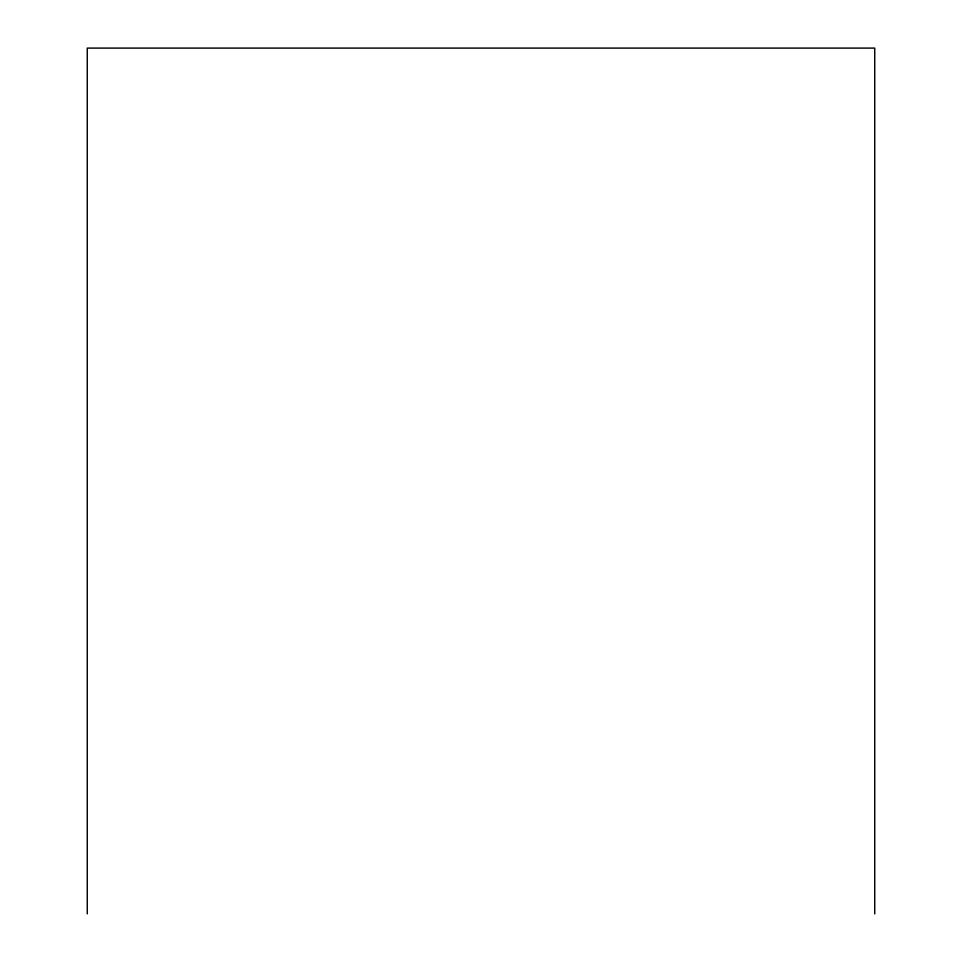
<?xml version="1.0" encoding="UTF-8"?>
<svg xmlns="http://www.w3.org/2000/svg" width="962" height="962" viewBox="0 0 962 962"><rect width="100%" height="100%" fill="white"/><g stroke="black" fill="none" stroke-linecap="round" stroke-linejoin="round"><path stroke-width="1.44" d="M874.735 913.9L874.735 48.1L87.265 48.1L87.265 913.9"/></g></svg>
